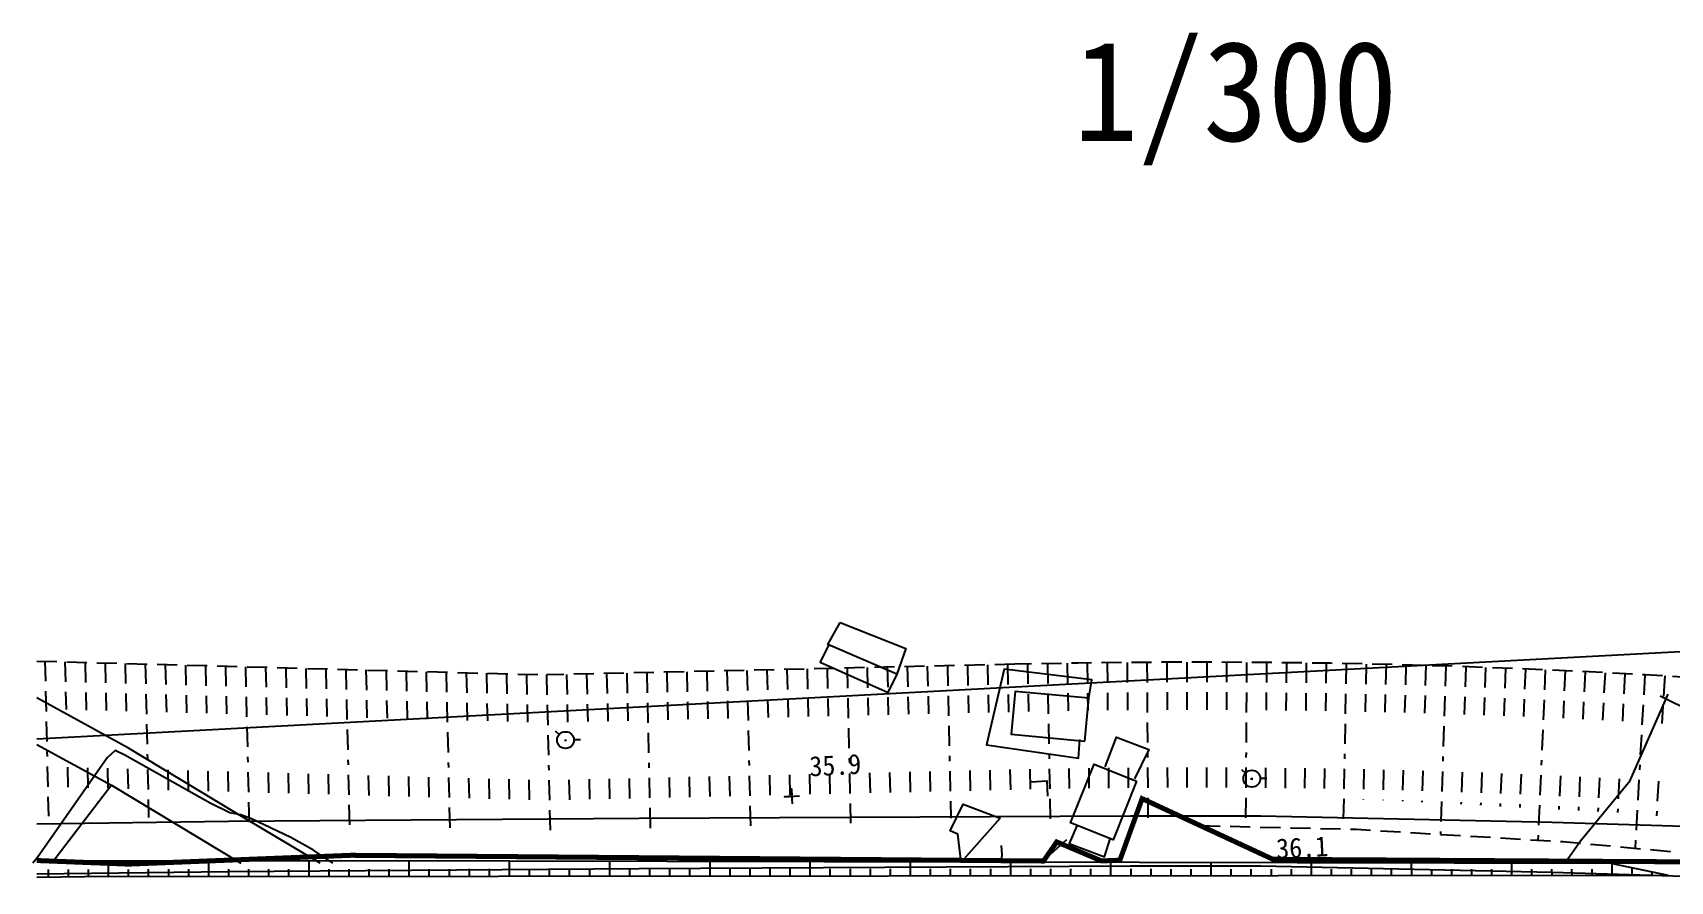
# Model space of a CAD drawing. Header units: millimetres. Extents: x 186056 to 186946, y 311645 to 311835.
# Drawn here: x 186055.5 to 186218.9, y 311750.5 to 311835.1 of the extents above; entities that cross this region are included whole.
import ezdxf
from ezdxf.enums import TextEntityAlignment as Align

# ---------------------------------------------------------------- set-up
doc = ezdxf.new("R2010")
doc.units = ezdxf.units.MM
doc.linetypes.add('DASHEDX2', pattern=[1.5, 1, -0.5])
doc.layers.add('TZ-BASE', color=253, linetype='Continuous')
doc.layers.add('TZ-TEX2', color=3, linetype='Continuous')
doc.styles.get("Standard").update_dxf_attribs({"font": 'GulimChe.ttf'})

# ---------------------------------------------------------------- blocks, each defined once
blk = doc.blocks.new('SPOTX')
blk.add_lwpolyline([(0, -0.75), (0, 0.75), (0, 0), (-0.75, 0), (0.75, 0)])

msp = doc.modelspace()

# ---------------------------------------------------------------- linework, layer by layer
at = {"layer": 'TZ-BASE', "linetype": 'DASHEDX2', "ltscale": 2}
for p, q in [((186056.74, 311772.46), (186056.95, 311762.95)), ((186058.74, 311772.4), (186058.85, 311767.65)), ((186060.74, 311772.35), (186060.85, 311767.59)), ((186062.74, 311772.3), (186062.85, 311767.54)), ((186064.74, 311772.24), (186064.85, 311767.49)), ((186066.75, 311772.19), (186066.96, 311762.68)), ((186068.75, 311772.13), (186068.86, 311767.38)), ((186070.75, 311772.08), (186070.86, 311767.32)), ((186072.75, 311772.02), (186072.86, 311767.27)), ((186146.77, 311772.01), (186146.99, 311762.51)), ((186148.77, 311772.05), (186148.88, 311767.3)), ((186150.77, 311772.1), (186150.88, 311767.35)), ((186152.77, 311772.14), (186152.88, 311767.39)), ((186154.76, 311772.19), (186154.86, 311767.44)), ((186156.75, 311772.23), (186156.92, 311762.73)), ((186158.73, 311772.26), (186158.81, 311767.51)), ((186160.72, 311772.29), (186160.79, 311767.54)), ((186162.71, 311772.32), (186162.76, 311767.57)), ((186164.7, 311772.33), (186164.74, 311767.59)), ((186166.68, 311772.35), (186166.74, 311762.85)), ((186168.67, 311772.36), (186168.69, 311767.61)), ((186170.66, 311772.36), (186170.66, 311767.61)), ((186172.65, 311772.36), (186172.64, 311767.61)), ((186174.63, 311772.36), (186174.62, 311767.61)), ((186176.62, 311772.35), (186176.56, 311762.85)), ((186178.61, 311772.33), (186178.57, 311767.58)), ((186180.6, 311772.31), (186180.54, 311767.56)), ((186182.58, 311772.29), (186182.52, 311767.54)), ((186184.57, 311772.26), (186184.49, 311767.51)), ((186186.56, 311772.22), (186186.38, 311762.72)), ((186188.55, 311772.18), (186188.44, 311767.43)), ((186190.53, 311772.14), (186190.42, 311767.39)), ((186192.52, 311772.09), (186192.39, 311767.34)), ((186194.51, 311772.03), (186194.37, 311767.29)), ((186074.75, 311771.97), (186074.86, 311767.21)), ((186076.75, 311771.91), (186076.97, 311762.4)), ((186078.76, 311771.86), (186078.86, 311767.1)), ((186080.76, 311771.8), (186080.87, 311767.05)), ((186082.76, 311771.75), (186082.87, 311767)), ((186084.76, 311771.7), (186084.87, 311766.94)), ((186086.76, 311771.64), (186086.98, 311762.13)), ((186088.76, 311771.59), (186088.87, 311766.83)), ((186090.77, 311771.53), (186090.87, 311766.78)), ((186092.77, 311771.48), (186092.88, 311766.72)), ((186094.77, 311771.42), (186094.88, 311766.67)), ((186096.77, 311771.37), (186096.99, 311761.86)), ((186098.77, 311771.31), (186098.88, 311766.56)), ((186100.78, 311771.26), (186100.88, 311766.51)), ((186102.78, 311771.21), (186102.89, 311766.45)), ((186104.78, 311771.15), (186104.89, 311766.4)), ((186106.78, 311771.1), (186107, 311761.6)), ((186106.78, 311771.1), (186107, 311761.6)), ((186108.78, 311771.14), (186108.89, 311766.39)), ((186110.78, 311771.19), (186110.89, 311766.44)), ((186112.78, 311771.23), (186112.89, 311766.48)), ((186114.78, 311771.28), (186114.89, 311766.53)), ((186116.78, 311771.32), (186116.99, 311761.83)), ((186118.78, 311771.37), (186118.89, 311766.62)), ((186120.78, 311771.41), (186120.89, 311766.67)), ((186122.78, 311771.46), (186122.88, 311766.71)), ((186124.78, 311771.51), (186124.88, 311766.76)), ((186126.78, 311771.55), (186126.99, 311762.05)), ((186128.77, 311771.6), (186128.88, 311766.85)), ((186130.77, 311771.64), (186130.88, 311766.89)), ((186132.77, 311771.69), (186132.88, 311766.94)), ((186134.77, 311771.73), (186134.88, 311766.98)), ((186136.77, 311771.78), (186136.99, 311762.28)), ((186138.77, 311771.82), (186138.88, 311767.08)), ((186140.77, 311771.87), (186140.88, 311767.12)), ((186142.77, 311771.92), (186142.88, 311767.17)), ((186144.77, 311771.96), (186144.88, 311767.21)), ((186196.49, 311771.97), (186196.19, 311762.48)), ((186198.48, 311771.91), (186198.32, 311767.16)), ((186200.47, 311771.84), (186200.29, 311767.09)), ((186202.45, 311771.76), (186202.27, 311767.02)), ((186204.44, 311771.68), (186204.24, 311766.94)), ((186206.42, 311771.6), (186206.01, 311762.11)), ((186208.41, 311771.51), (186208.19, 311766.77)), ((186210.39, 311771.42), (186210.16, 311766.67)), ((186212.38, 311771.32), (186212.13, 311766.57)), ((186214.36, 311771.21), (186214.11, 311766.47)), ((186216.35, 311771.1), (186215.81, 311761.62)), ((186218.33, 311770.99), (186218.05, 311766.25)), ((186056.98, 311761.95), (186057.09, 311757.01)), ((186058.98, 311761.89), (186059.03, 311759.44)), ((186060.98, 311761.84), (186061.03, 311759.4)), ((186062.98, 311761.79), (186063.04, 311759.36)), ((186064.98, 311761.73), (186065.04, 311759.32)), ((186066.98, 311761.68), (186067.09, 311756.89)), ((186066.98, 311761.68), (186067.09, 311756.89)), ((186068.99, 311761.62), (186069.04, 311759.2)), ((186070.99, 311761.57), (186071.04, 311759.12)), ((186072.99, 311761.51), (186073.05, 311759.04)), ((186074.99, 311761.46), (186075.05, 311758.97)), ((186076.99, 311761.4), (186077.11, 311756.37)), ((186079, 311761.35), (186079.05, 311758.81)), ((186081, 311761.3), (186081.06, 311758.73)), ((186083, 311761.24), (186083.06, 311758.65)), ((186085, 311761.19), (186085.06, 311758.57)), ((186087, 311761.13), (186087.12, 311755.85)), ((186087, 311761.13), (186087.12, 311755.85)), ((186089, 311761.08), (186089.06, 311758.45)), ((186091.01, 311761.02), (186091.07, 311758.41)), ((186093.01, 311760.97), (186093.07, 311758.37)), ((186095.01, 311760.91), (186095.07, 311758.33)), ((186097.01, 311760.86), (186097.13, 311755.72)), ((186099.01, 311760.81), (186099.07, 311758.25)), ((186101.01, 311760.75), (186101.07, 311758.21)), ((186103.02, 311760.7), (186103.07, 311758.17)), ((186105.02, 311760.64), (186105.07, 311758.13)), ((186107.02, 311760.6), (186107.13, 311755.6)), ((186107.02, 311760.6), (186107.13, 311755.6)), ((186109.02, 311760.64), (186109.08, 311758.14)), ((186111.02, 311760.69), (186111.08, 311758.17)), ((186113.02, 311760.74), (186113.08, 311758.21)), ((186115.02, 311760.78), (186115.08, 311758.24)), ((186117.02, 311760.83), (186117.13, 311755.73)), ((186119.02, 311760.87), (186119.07, 311758.31)), ((186121.02, 311760.92), (186121.07, 311758.35)), ((186123.02, 311760.96), (186123.07, 311758.38)), ((186125.01, 311761.01), (186125.07, 311758.42)), ((186127.01, 311761.05), (186127.13, 311755.86)), ((186127.01, 311761.05), (186127.13, 311755.86)), ((186129.01, 311761.1), (186129.07, 311758.53)), ((186131.01, 311761.14), (186131.07, 311758.6)), ((186133.01, 311761.19), (186133.07, 311758.67)), ((186135.01, 311761.24), (186135.07, 311758.74)), ((186137.01, 311761.28), (186137.12, 311756.33)), ((186139.01, 311761.33), (186139.07, 311758.88)), ((186141.01, 311761.37), (186141.07, 311758.95)), ((186143.01, 311761.42), (186143.06, 311759.02)), ((186145.01, 311761.46), (186145.06, 311759.09)), ((186147.01, 311761.51), (186147.12, 311756.81)), ((186149.01, 311761.55), (186149.06, 311759.42)), ((186151.01, 311761.6), (186151.06, 311759.42)), ((186153.01, 311761.65), (186153.06, 311759.42)), ((186154.98, 311761.69), (186155.03, 311759.43)), ((186156.94, 311761.73), (186157.04, 311756.5)), ((186158.9, 311761.76), (186158.94, 311759.43)), ((186160.87, 311761.79), (186160.9, 311759.44)), ((186162.83, 311761.82), (186162.85, 311759.44)), ((186164.79, 311761.84), (186164.81, 311759.44)), ((186166.75, 311761.85), (186166.78, 311756.2)), ((186168.71, 311761.86), (186168.72, 311759.45)), ((186170.67, 311761.86), (186170.67, 311759.45)), ((186172.63, 311761.86), (186172.63, 311759.41)), ((186174.59, 311761.86), (186174.58, 311759.32)), ((186176.55, 311761.85), (186176.52, 311755.96)), ((186178.52, 311761.83), (186178.49, 311759.14)), ((186180.48, 311761.81), (186180.45, 311759.05)), ((186182.44, 311761.79), (186182.4, 311758.96)), ((186184.4, 311761.76), (186184.35, 311758.87)), ((186186.36, 311761.73), (186186.25, 311755.73)), ((186188.32, 311761.69), (186188.26, 311758.69)), ((186190.28, 311761.64), (186190.21, 311758.6)), ((186192.24, 311761.59), (186192.16, 311758.51)), ((186194.2, 311761.54), (186194.11, 311758.41)), ((186196.16, 311761.48), (186195.97, 311755.2)), ((186198.12, 311761.41), (186198.01, 311758.2)), ((186200.08, 311761.35), (186199.97, 311758.1)), ((186202.04, 311761.27), (186201.92, 311757.99)), ((186204, 311761.19), (186203.87, 311757.89)), ((186205.96, 311761.11), (186205.68, 311754.62)), ((186207.92, 311761.02), (186207.77, 311757.68)), ((186209.88, 311760.93), (186209.72, 311757.58)), ((186211.84, 311760.83), (186211.67, 311757.47)), ((186213.8, 311760.73), (186213.62, 311757.37)), ((186215.76, 311760.62), (186215.37, 311753.82)), ((186217.71, 311760.51), (186217.51, 311757.06))]:
    msp.add_line(p, q, dxfattribs=at)
at = {"layer": 'TZ-BASE'}
for p, q in [((186063.09, 311750.99), (186063.09, 311752.57)), ((186073.09, 311751), (186073.09, 311752.56)), ((186083.09, 311751.01), (186083.09, 311752.55)), ((186093.09, 311751.02), (186093.09, 311752.54)), ((186103.09, 311751.03), (186103.09, 311752.53)), ((186113.09, 311751.04), (186113.09, 311752.51)), ((186123.09, 311751.05), (186123.09, 311752.49)), ((186133.09, 311751.06), (186133.09, 311752.47)), ((186143.09, 311751.07), (186143.09, 311752.45)), ((186153.09, 311751.08), (186153.09, 311752.43)), ((186163.09, 311751.09), (186163.09, 311752.41)), ((186063.08, 311750.99), (186055.93, 311750.91)), ((186057.09, 311750.93), (186057.09, 311751.71)), ((186059.09, 311750.95), (186059.09, 311751.71)), ((186061.09, 311750.97), (186061.09, 311751.71)), ((186063.08, 311750.99), (186218.67, 311751.14)), ((186065.09, 311750.99), (186065.09, 311751.71)), ((186067.09, 311750.99), (186067.09, 311751.72)), ((186069.09, 311751), (186069.09, 311751.72)), ((186071.09, 311751), (186071.09, 311751.72)), ((186075.09, 311751), (186075.09, 311751.72)), ((186077.09, 311751), (186077.09, 311751.72)), ((186079.09, 311751.01), (186079.09, 311751.73)), ((186081.09, 311751.01), (186081.09, 311751.73)), ((186085.09, 311751.01), (186085.09, 311751.73)), ((186087.09, 311751.01), (186087.09, 311751.73)), ((186089.09, 311751.02), (186089.09, 311751.74)), ((186091.09, 311751.02), (186091.09, 311751.74)), ((186095.09, 311751.02), (186095.09, 311751.74)), ((186097.09, 311751.02), (186097.09, 311751.74)), ((186099.09, 311751.02), (186099.09, 311751.75)), ((186101.09, 311751.03), (186101.09, 311751.75)), ((186105.09, 311751.03), (186105.09, 311751.75)), ((186107.09, 311751.03), (186107.09, 311751.75)), ((186109.09, 311751.03), (186109.09, 311751.75)), ((186111.09, 311751.04), (186111.09, 311751.76)), ((186115.09, 311751.04), (186115.09, 311751.76)), ((186117.09, 311751.04), (186117.09, 311751.76)), ((186119.09, 311751.04), (186119.09, 311751.76)), ((186121.09, 311751.05), (186121.09, 311751.77)), ((186125.09, 311751.05), (186125.09, 311751.77)), ((186127.09, 311751.05), (186127.09, 311751.77)), ((186129.09, 311751.05), (186129.09, 311751.77)), ((186131.09, 311751.06), (186131.09, 311751.77)), ((186135.09, 311751.06), (186135.09, 311751.76)), ((186137.09, 311751.06), (186137.09, 311751.76)), ((186139.09, 311751.06), (186139.09, 311751.76)), ((186141.09, 311751.07), (186141.09, 311751.76)), ((186145.09, 311751.07), (186145.09, 311751.76)), ((186147.09, 311751.07), (186147.09, 311751.76)), ((186149.09, 311751.07), (186149.09, 311751.76)), ((186151.09, 311751.08), (186151.09, 311751.75)), ((186155.09, 311751.08), (186155.09, 311751.75)), ((186157.09, 311751.08), (186157.09, 311751.75)), ((186159.09, 311751.08), (186159.09, 311751.75)), ((186161.09, 311751.08), (186161.09, 311751.75)), ((186165.09, 311751.09), (186165.09, 311751.75)), ((186167.09, 311751.09), (186167.09, 311751.75)), ((186169.09, 311751.09), (186169.09, 311751.74)), ((186171.09, 311751.09), (186171.09, 311751.74)), ((186173.09, 311751.1), (186173.09, 311752.39)), ((186175.09, 311751.1), (186175.09, 311751.74)), ((186177.09, 311751.1), (186177.09, 311751.74)), ((186179.09, 311751.1), (186179.09, 311751.74)), ((186181.09, 311751.1), (186181.09, 311751.74)), ((186183.09, 311751.11), (186183.08, 311752.37)), ((186185.09, 311751.11), (186185.09, 311751.74)), ((186187.09, 311751.11), (186187.09, 311751.73)), ((186189.09, 311751.11), (186189.09, 311751.73)), ((186191.09, 311751.11), (186191.09, 311751.73)), ((186193.09, 311751.12), (186193.08, 311752.35)), ((186195.09, 311751.12), (186195.09, 311751.73)), ((186197.09, 311751.12), (186197.09, 311751.73)), ((186199.09, 311751.12), (186199.08, 311751.73)), ((186201.09, 311751.12), (186201.08, 311751.73)), ((186203.09, 311751.13), (186203.08, 311752.33)), ((186205.09, 311751.13), (186205.08, 311751.72)), ((186207.09, 311751.13), (186207.08, 311751.72)), ((186209.09, 311751.13), (186209.08, 311751.72)), ((186211.09, 311751.13), (186211.08, 311751.72)), ((186213.08, 311752.3), (186218.67, 311751.14)), ((186213.09, 311751.13), (186213.08, 311752.3)), ((186215.09, 311751.13), (186215.08, 311751.89)), ((186217.09, 311751.13), (186217.08, 311751.47))]:
    msp.add_line(p, q, dxfattribs=at)
for points in [[(186301.26, 311777.71), (186055.93, 311764.68)], [(186134.95, 311774.13), (186134.07, 311772.38), (186140.88, 311769.35), (186141.76, 311771.16)], [(186160.87, 311768.77), (186161.17, 311770.61), (186152.42, 311771.68), (186150.67, 311764.14), (186159.85, 311762.81), (186159.98, 311764.67)], [(186084.19, 311752.33), (186075.5, 311757.5), (186065.07, 311763.8), (186055.93, 311768.82)], [(186208.42, 311752.43), (186209.92, 311754.56), (186214.9, 311760.56), (186218.68, 311769.19)], [(186217.89, 311769), (186227.7, 311764.15), (186228.44, 311763.4), (186229.51, 311760.82), (186231.57, 311752.45)], [(186107.65, 311765.52), (186108.04, 311765.16)], [(186055.93, 311764.17), (186063.38, 311760.09), (186057.44, 311752.32)], [(186108.56, 311764.6), (186108.76, 311764.59)], [(186108.67, 311764.67), (186108.68, 311764.51)], [(186109.51, 311764.65), (186110.18, 311764.66)], [(186162.52, 311761.94), (186163.63, 311764.9), (186166.88, 311763.66), (186165.45, 311760.72)], [(186085.48, 311752.33), (186083.54, 311753.62), (186081.28, 311754.9), (186077.29, 311756.78), (186076.28, 311757.16), (186075.2, 311757.36), (186073.24, 311758.31), (186064.71, 311763.11), (186063.74, 311763.56), (186062.95, 311762.82), (186056.01, 311752.88), (186055.53, 311752.31)], [(186176.12, 311761.67), (186176.51, 311761.3)], [(186177.02, 311760.74), (186177.23, 311760.73)], [(186177.13, 311760.82), (186177.14, 311760.66)], [(186177.97, 311760.79), (186178.65, 311760.81)], [(186063.38, 311760.09), (186076.3, 311752.33)], [(186155.14, 311760.44), (186156.68, 311760.52), (186156.76, 311759.01)], [(186159.7, 311756.06), (186158.92, 311754.28), (186162.43, 311752.95), (186163.05, 311754.86)], [(186152.15, 311754.09), (186152.19, 311753.13), (186152.09, 311752.37)], [(186156.12, 311752.38), (186158.69, 311754.7)], [(186162.53, 311752.38), (186157.68, 311754.44), (186156.24, 311752.38)], [(186213.08, 311752.3), (186103.09, 311752.53), (186055.93, 311752.57)]]:
    msp.add_lwpolyline(points, dxfattribs=at)
for points in [[(186136.09, 311776.31), (186142.64, 311773.73), (186141.72, 311771.16), (186134.84, 311774.12)], [(186160.48, 311764.5), (186160.87, 311768.77), (186153.53, 311769.45), (186153.13, 311765.18)], [(186165.64, 311760.49), (186163.3, 311754.65), (186159.06, 311756.35), (186161.4, 311762.19)], [(186152.03, 311756.82), (186148.14, 311752.41), (186147.8, 311755.21), (186147.04, 311755.56), (186148.34, 311758.21)]]:
    msp.add_lwpolyline(points, close=True, dxfattribs=at)
at = {"layer": 'TZ-BASE', "linetype": 'DASHEDX2', "ltscale": 2}
msp.add_lwpolyline([(186055.93, 311772.48), (186106.78, 311771.1)], dxfattribs=at)
msp.add_lwpolyline([(186301.26, 311763.15), (186254, 311768.08, 0.031666), (186153.49, 311772.16), (186106.78, 311771.1)], format="xyb", dxfattribs=at)
at = {"layer": 'TZ-BASE', "linetype": 'ByBlock', "const_width": 0.5}
msp.add_lwpolyline([(186223.09, 311752.44), (186179.25, 311752.71), (186166.2, 311758.76), (186163.98, 311752.62), (186162.15, 311752.55), (186157.68, 311754.44), (186156.36, 311752.54), (186087.29, 311753.11), (186065.06, 311752.23), (186055.93, 311752.59)], dxfattribs=at)
at = {"layer": 'TZ-BASE', "linetype": 'ByBlock'}
for points in [[(186055.93, 311756.26), (186075.04, 311756.51), (186116.04, 311756.8), (186165.04, 311757.06), (186178.04, 311757.06), (186207.09, 311756.43), (186252.04, 311755.05), (186257.04, 311755.05), (186301.26, 311754.21)], [(186055.93, 311751.26), (186075.04, 311751.51), (186116.04, 311751.8), (186165.04, 311752.06), (186178.04, 311752.06), (186207.09, 311751.43), (186252.04, 311750.05), (186257.04, 311750.05), (186301.26, 311749.21)]]:
    msp.add_lwpolyline(points, dxfattribs=at)
at = {"layer": 'TZ-BASE', "linetype": 'DASHEDX2', "ltscale": 2, "flags": 128}
msp.add_lwpolyline([(186171.99, 311756.07), (186187.58, 311755.7), (186208.21, 311754.47), (186229.22, 311752.56), (186230.96, 311752.44)], dxfattribs=at)
at = {"layer": 'TZ-BASE'}
for centre in [(186108.67, 311764.6), (186177.14, 311760.75)]:
    msp.add_circle(centre, 0.837, dxfattribs=at)

# ---------------------------------------------------------------- block references
at = {"layer": 'TZ-BASE', "rotation": 3.04114240471397}
msp.add_blockref('SPOTX', (186131.27, 311758.99), dxfattribs=at)

# ---------------------------------------------------------------- texts
at = {"layer": 'TZ-BASE'}
for s, p in [('35.9', (186133.06, 311760.97)), ('36.1', (186179.63, 311752.76))]:
    msp.add_text(s, height=2, rotation=3.0411, dxfattribs=at).set_placement(p)
at = {"layer": 'TZ-TEX2'}
msp.add_text('1/300', height=10, dxfattribs=at).set_placement((186175.51, 311828.51, -0.46), align=Align.MIDDLE)

doc.saveas('drawing.dxf')
